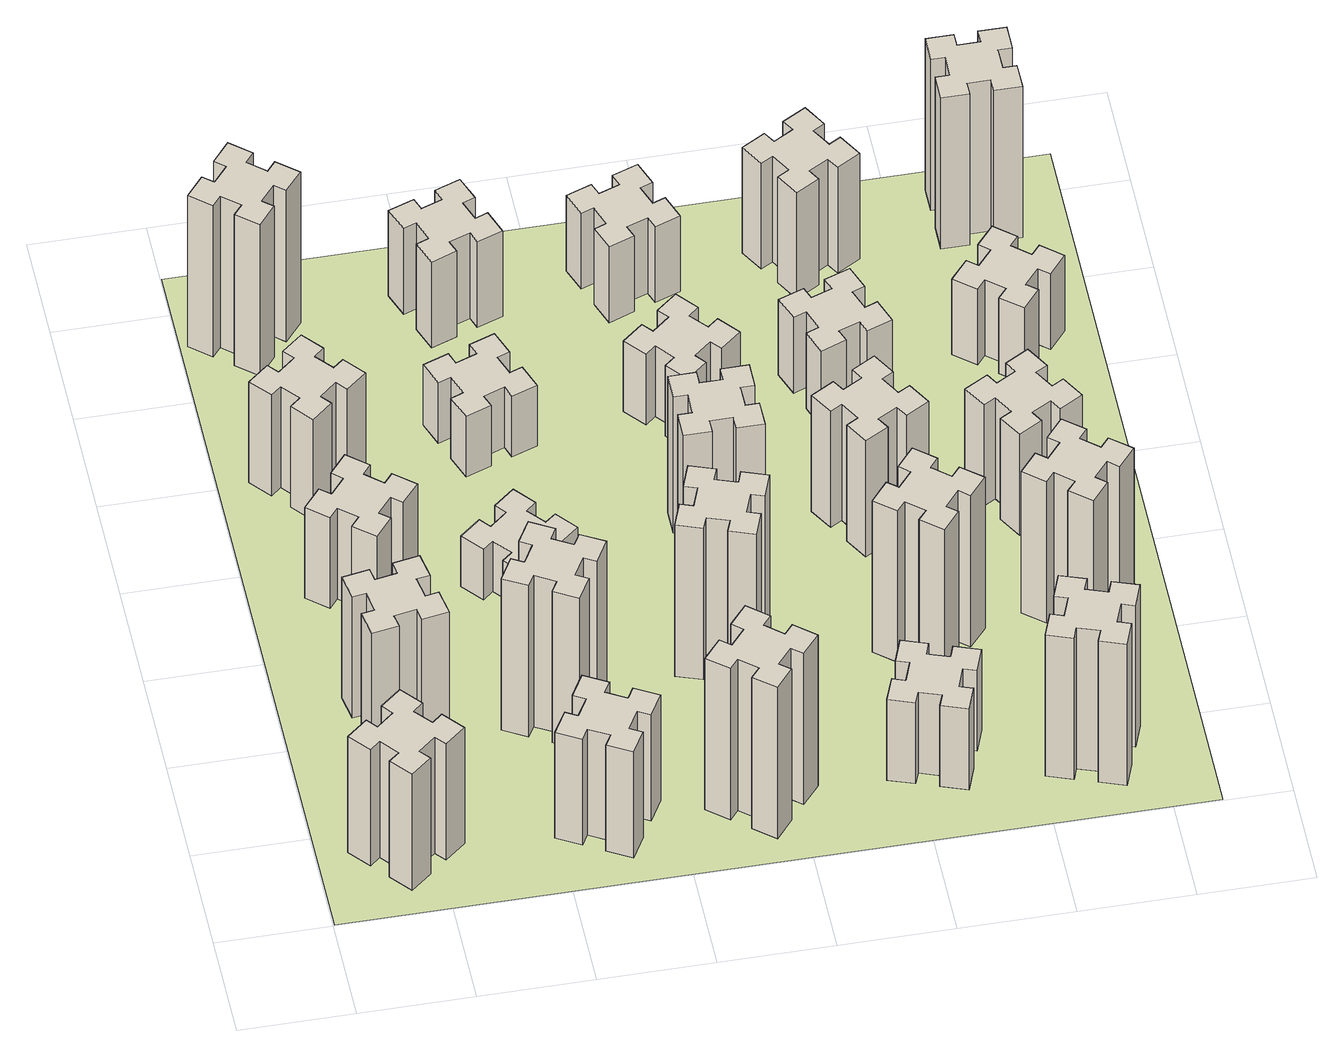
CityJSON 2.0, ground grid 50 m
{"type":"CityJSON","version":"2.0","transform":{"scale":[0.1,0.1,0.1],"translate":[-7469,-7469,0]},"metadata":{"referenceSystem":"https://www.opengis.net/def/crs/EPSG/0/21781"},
"CityObjects":{
"building1":{"type":"Building","attributes":{"class":"1000","function":"1000","usage":"1000","yearOfConstruction":2016,"roofType":"1000","measuredHeight":69,"storeysAboveGround":30,"storeysBelowGround":0},"geometry":[{"type":"Solid","lod":"1","boundaries":[[[[0,1,2,3,4,5,6,7,8,9,10,11,12,13,14,15,16,17,18,19]],[[17,16,20,21]],[[16,15,22,20]],[[15,14,23,22]],[[14,13,24,23]],[[13,12,25,24]],[[12,11,26,25]],[[11,10,27,26]],[[10,9,28,27]],[[9,8,29,28]],[[8,7,30,29]],[[7,6,31,30]],[[6,5,32,31]],[[5,4,33,32]],[[4,3,34,33]],[[3,2,35,34]],[[2,1,36,35]],[[1,0,37,36]],[[0,19,38,37]],[[19,18,39,38]],[[18,17,21,39]],[[24,25,26,27,28,29,30,31,32,33,34,35,36,37,38,39,21,20,22,23]]]]}]},
"building2":{"type":"Building","attributes":{"class":"1000","function":"1000","usage":"1000","yearOfConstruction":2016,"roofType":"1000","measuredHeight":72,"storeysAboveGround":30,"storeysBelowGround":0},"geometry":[{"type":"Solid","lod":"1","boundaries":[[[[40,41,42,43,44,45,46,47,48,49,50,51,52,53,54,55,56,57,58,59]],[[57,56,60,61]],[[56,55,62,60]],[[55,54,63,62]],[[54,53,64,63]],[[53,52,65,64]],[[52,51,66,65]],[[51,50,67,66]],[[50,49,68,67]],[[49,48,69,68]],[[48,47,70,69]],[[47,46,71,70]],[[46,45,72,71]],[[45,44,73,72]],[[44,43,74,73]],[[43,42,75,74]],[[42,41,76,75]],[[41,40,77,76]],[[40,59,78,77]],[[59,58,79,78]],[[58,57,61,79]],[[64,65,66,67,68,69,70,71,72,73,74,75,76,77,78,79,61,60,62,63]]]]}]},
"building3":{"type":"Building","attributes":{"class":"1000","function":"1000","usage":"1000","yearOfConstruction":2016,"roofType":"1000","measuredHeight":54,"storeysAboveGround":30,"storeysBelowGround":0},"geometry":[{"type":"Solid","lod":"1","boundaries":[[[[80,81,82,83,84,85,86,87,88,89,90,91,92,93,94,95,96,97,98,99]],[[97,96,100,101]],[[96,95,102,100]],[[95,94,103,102]],[[94,93,104,103]],[[93,92,105,104]],[[92,91,106,105]],[[91,90,107,106]],[[90,89,108,107]],[[89,88,109,108]],[[88,87,110,109]],[[87,86,111,110]],[[86,85,112,111]],[[85,84,113,112]],[[84,83,114,113]],[[83,82,115,114]],[[82,81,116,115]],[[81,80,117,116]],[[80,99,118,117]],[[99,98,119,118]],[[98,97,101,119]],[[104,105,106,107,108,109,110,111,112,113,114,115,116,117,118,119,101,100,102,103]]]]}]},
"building4":{"type":"Building","attributes":{"class":"1000","function":"1000","usage":"1000","yearOfConstruction":2016,"roofType":"1000","measuredHeight":60,"storeysAboveGround":30,"storeysBelowGround":0},"geometry":[{"type":"Solid","lod":"1","boundaries":[[[[120,121,122,123,124,125,126,127,128,129,130,131,132,133,134,135,136,137,138,139]],[[137,136,140,141]],[[136,135,142,140]],[[135,134,143,142]],[[134,133,144,143]],[[133,132,145,144]],[[132,131,146,145]],[[131,130,147,146]],[[130,129,148,147]],[[129,128,149,148]],[[128,127,150,149]],[[127,126,151,150]],[[126,125,152,151]],[[125,124,153,152]],[[124,123,154,153]],[[123,122,155,154]],[[122,121,156,155]],[[121,120,157,156]],[[120,139,158,157]],[[139,138,159,158]],[[138,137,141,159]],[[144,145,146,147,148,149,150,151,152,153,154,155,156,157,158,159,141,140,142,143]]]]}]},
"building5":{"type":"Building","attributes":{"class":"1000","function":"1000","usage":"1000","yearOfConstruction":2016,"roofType":"1000","measuredHeight":90,"storeysAboveGround":30,"storeysBelowGround":0},"geometry":[{"type":"Solid","lod":"1","boundaries":[[[[160,161,162,163,164,165,166,167,168,169,170,171,172,173,174,175,176,177,178,179]],[[177,176,180,181]],[[176,175,182,180]],[[175,174,183,182]],[[174,173,184,183]],[[173,172,185,184]],[[172,171,186,185]],[[171,170,187,186]],[[170,169,188,187]],[[169,168,189,188]],[[168,167,190,189]],[[167,166,191,190]],[[166,165,192,191]],[[165,164,193,192]],[[164,163,194,193]],[[163,162,195,194]],[[162,161,196,195]],[[161,160,197,196]],[[160,179,198,197]],[[179,178,199,198]],[[178,177,181,199]],[[184,185,186,187,188,189,190,191,192,193,194,195,196,197,198,199,181,180,182,183]]]]}]},
"building6":{"type":"Building","attributes":{"class":"1000","function":"1000","usage":"1000","yearOfConstruction":2016,"roofType":"1000","measuredHeight":63,"storeysAboveGround":30,"storeysBelowGround":0},"geometry":[{"type":"Solid","lod":"1","boundaries":[[[[200,201,202,203,204,205,206,207,208,209,210,211,212,213,214,215,216,217,218,219]],[[217,216,220,221]],[[216,215,222,220]],[[215,214,223,222]],[[214,213,224,223]],[[213,212,225,224]],[[212,211,226,225]],[[211,210,227,226]],[[210,209,228,227]],[[209,208,229,228]],[[208,207,230,229]],[[207,206,231,230]],[[206,205,232,231]],[[205,204,233,232]],[[204,203,234,233]],[[203,202,235,234]],[[202,201,236,235]],[[201,200,237,236]],[[200,219,238,237]],[[219,218,239,238]],[[218,217,221,239]],[[224,225,226,227,228,229,230,231,232,233,234,235,236,237,238,239,221,220,222,223]]]]}]},
"building7":{"type":"Building","attributes":{"class":"1000","function":"1000","usage":"1000","yearOfConstruction":2016,"roofType":"1000","measuredHeight":90,"storeysAboveGround":30,"storeysBelowGround":0},"geometry":[{"type":"Solid","lod":"1","boundaries":[[[[240,241,242,243,244,245,246,247,248,249,250,251,252,253,254,255,256,257,258,259]],[[257,256,260,261]],[[256,255,262,260]],[[255,254,263,262]],[[254,253,264,263]],[[253,252,265,264]],[[252,251,266,265]],[[251,250,267,266]],[[250,249,268,267]],[[249,248,269,268]],[[248,247,270,269]],[[247,246,271,270]],[[246,245,272,271]],[[245,244,273,272]],[[244,243,274,273]],[[243,242,275,274]],[[242,241,276,275]],[[241,240,277,276]],[[240,259,278,277]],[[259,258,279,278]],[[258,257,261,279]],[[264,265,266,267,268,269,270,271,272,273,274,275,276,277,278,279,261,260,262,263]]]]}]},
"building8":{"type":"Building","attributes":{"class":"1000","function":"1000","usage":"1000","yearOfConstruction":2016,"roofType":"1000","measuredHeight":30,"storeysAboveGround":30,"storeysBelowGround":0},"geometry":[{"type":"Solid","lod":"1","boundaries":[[[[280,281,282,283,284,285,286,287,288,289,290,291,292,293,294,295,296,297,298,299]],[[297,296,300,301]],[[296,295,302,300]],[[295,294,303,302]],[[294,293,304,303]],[[293,292,305,304]],[[292,291,306,305]],[[291,290,307,306]],[[290,289,308,307]],[[289,288,309,308]],[[288,287,310,309]],[[287,286,311,310]],[[286,285,312,311]],[[285,284,313,312]],[[284,283,314,313]],[[283,282,315,314]],[[282,281,316,315]],[[281,280,317,316]],[[280,299,318,317]],[[299,298,319,318]],[[298,297,301,319]],[[304,305,306,307,308,309,310,311,312,313,314,315,316,317,318,319,301,300,302,303]]]]}]},
"building9":{"type":"Building","attributes":{"class":"1000","function":"1000","usage":"1000","yearOfConstruction":2016,"roofType":"1000","measuredHeight":36,"storeysAboveGround":30,"storeysBelowGround":0},"geometry":[{"type":"Solid","lod":"1","boundaries":[[[[320,321,322,323,324,325,326,327,328,329,330,331,332,333,334,335,336,337,338,339]],[[337,336,340,341]],[[336,335,342,340]],[[335,334,343,342]],[[334,333,344,343]],[[333,332,345,344]],[[332,331,346,345]],[[331,330,347,346]],[[330,329,348,347]],[[329,328,349,348]],[[328,327,350,349]],[[327,326,351,350]],[[326,325,352,351]],[[325,324,353,352]],[[324,323,354,353]],[[323,322,355,354]],[[322,321,356,355]],[[321,320,357,356]],[[320,339,358,357]],[[339,338,359,358]],[[338,337,341,359]],[[344,345,346,347,348,349,350,351,352,353,354,355,356,357,358,359,341,340,342,343]]]]}]},
"building10":{"type":"Building","attributes":{"class":"1000","function":"1000","usage":"1000","yearOfConstruction":2016,"roofType":"1000","measuredHeight":90,"storeysAboveGround":30,"storeysBelowGround":0},"geometry":[{"type":"Solid","lod":"1","boundaries":[[[[360,361,362,363,364,365,366,367,368,369,370,371,372,373,374,375,376,377,378,379]],[[377,376,380,381]],[[376,375,382,380]],[[375,374,383,382]],[[374,373,384,383]],[[373,372,385,384]],[[372,371,386,385]],[[371,370,387,386]],[[370,369,388,387]],[[369,368,389,388]],[[368,367,390,389]],[[367,366,391,390]],[[366,365,392,391]],[[365,364,393,392]],[[364,363,394,393]],[[363,362,395,394]],[[362,361,396,395]],[[361,360,397,396]],[[360,379,398,397]],[[379,378,399,398]],[[378,377,381,399]],[[384,385,386,387,388,389,390,391,392,393,394,395,396,397,398,399,381,380,382,383]]]]}]},
"building11":{"type":"Building","attributes":{"class":"1000","function":"1000","usage":"1000","yearOfConstruction":2016,"roofType":"1000","measuredHeight":51,"storeysAboveGround":30,"storeysBelowGround":0},"geometry":[{"type":"Solid","lod":"1","boundaries":[[[[400,401,402,403,404,405,406,407,408,409,410,411,412,413,414,415,416,417,418,419]],[[417,416,420,421]],[[416,415,422,420]],[[415,414,423,422]],[[414,413,424,423]],[[413,412,425,424]],[[412,411,426,425]],[[411,410,427,426]],[[410,409,428,427]],[[409,408,429,428]],[[408,407,430,429]],[[407,406,431,430]],[[406,405,432,431]],[[405,404,433,432]],[[404,403,434,433]],[[403,402,435,434]],[[402,401,436,435]],[[401,400,437,436]],[[400,419,438,437]],[[419,418,439,438]],[[418,417,421,439]],[[424,425,426,427,428,429,430,431,432,433,434,435,436,437,438,439,421,420,422,423]]]]}]},
"building12":{"type":"Building","attributes":{"class":"1000","function":"1000","usage":"1000","yearOfConstruction":2016,"roofType":"1000","measuredHeight":90,"storeysAboveGround":30,"storeysBelowGround":0},"geometry":[{"type":"Solid","lod":"1","boundaries":[[[[440,441,442,443,444,445,446,447,448,449,450,451,452,453,454,455,456,457,458,459]],[[457,456,460,461]],[[456,455,462,460]],[[455,454,463,462]],[[454,453,464,463]],[[453,452,465,464]],[[452,451,466,465]],[[451,450,467,466]],[[450,449,468,467]],[[449,448,469,468]],[[448,447,470,469]],[[447,446,471,470]],[[446,445,472,471]],[[445,444,473,472]],[[444,443,474,473]],[[443,442,475,474]],[[442,441,476,475]],[[441,440,477,476]],[[440,459,478,477]],[[459,458,479,478]],[[458,457,461,479]],[[464,465,466,467,468,469,470,471,472,473,474,475,476,477,478,479,461,460,462,463]]]]}]},
"building13":{"type":"Building","attributes":{"class":"1000","function":"1000","usage":"1000","yearOfConstruction":2016,"roofType":"1000","measuredHeight":81,"storeysAboveGround":30,"storeysBelowGround":0},"geometry":[{"type":"Solid","lod":"1","boundaries":[[[[480,481,482,483,484,485,486,487,488,489,490,491,492,493,494,495,496,497,498,499]],[[497,496,500,501]],[[496,495,502,500]],[[495,494,503,502]],[[494,493,504,503]],[[493,492,505,504]],[[492,491,506,505]],[[491,490,507,506]],[[490,489,508,507]],[[489,488,509,508]],[[488,487,510,509]],[[487,486,511,510]],[[486,485,512,511]],[[485,484,513,512]],[[484,483,514,513]],[[483,482,515,514]],[[482,481,516,515]],[[481,480,517,516]],[[480,499,518,517]],[[499,498,519,518]],[[498,497,501,519]],[[504,505,506,507,508,509,510,511,512,513,514,515,516,517,518,519,501,500,502,503]]]]}]},
"building14":{"type":"Building","attributes":{"class":"1000","function":"1000","usage":"1000","yearOfConstruction":2016,"roofType":"1000","measuredHeight":42,"storeysAboveGround":30,"storeysBelowGround":0},"geometry":[{"type":"Solid","lod":"1","boundaries":[[[[520,521,522,523,524,525,526,527,528,529,530,531,532,533,534,535,536,537,538,539]],[[537,536,540,541]],[[536,535,542,540]],[[535,534,543,542]],[[534,533,544,543]],[[533,532,545,544]],[[532,531,546,545]],[[531,530,547,546]],[[530,529,548,547]],[[529,528,549,548]],[[528,527,550,549]],[[527,526,551,550]],[[526,525,552,551]],[[525,524,553,552]],[[524,523,554,553]],[[523,522,555,554]],[[522,521,556,555]],[[521,520,557,556]],[[520,539,558,557]],[[539,538,559,558]],[[538,537,541,559]],[[544,545,546,547,548,549,550,551,552,553,554,555,556,557,558,559,541,540,542,543]]]]}]},
"building15":{"type":"Building","attributes":{"class":"1000","function":"1000","usage":"1000","yearOfConstruction":2016,"roofType":"1000","measuredHeight":48,"storeysAboveGround":30,"storeysBelowGround":0},"geometry":[{"type":"Solid","lod":"1","boundaries":[[[[560,561,562,563,564,565,566,567,568,569,570,571,572,573,574,575,576,577,578,579]],[[577,576,580,581]],[[576,575,582,580]],[[575,574,583,582]],[[574,573,584,583]],[[573,572,585,584]],[[572,571,586,585]],[[571,570,587,586]],[[570,569,588,587]],[[569,568,589,588]],[[568,567,590,589]],[[567,566,591,590]],[[566,565,592,591]],[[565,564,593,592]],[[564,563,594,593]],[[563,562,595,594]],[[562,561,596,595]],[[561,560,597,596]],[[560,579,598,597]],[[579,578,599,598]],[[578,577,581,599]],[[584,585,586,587,588,589,590,591,592,593,594,595,596,597,598,599,581,580,582,583]]]]}]},
"building16":{"type":"Building","attributes":{"class":"1000","function":"1000","usage":"1000","yearOfConstruction":2016,"roofType":"1000","measuredHeight":45,"storeysAboveGround":30,"storeysBelowGround":0},"geometry":[{"type":"Solid","lod":"1","boundaries":[[[[600,601,602,603,604,605,606,607,608,609,610,611,612,613,614,615,616,617,618,619]],[[617,616,620,621]],[[616,615,622,620]],[[615,614,623,622]],[[614,613,624,623]],[[613,612,625,624]],[[612,611,626,625]],[[611,610,627,626]],[[610,609,628,627]],[[609,608,629,628]],[[608,607,630,629]],[[607,606,631,630]],[[606,605,632,631]],[[605,604,633,632]],[[604,603,634,633]],[[603,602,635,634]],[[602,601,636,635]],[[601,600,637,636]],[[600,619,638,637]],[[619,618,639,638]],[[618,617,621,639]],[[624,625,626,627,628,629,630,631,632,633,634,635,636,637,638,639,621,620,622,623]]]]}]},
"building17":{"type":"Building","attributes":{"class":"1000","function":"1000","usage":"1000","yearOfConstruction":2016,"roofType":"1000","measuredHeight":90,"storeysAboveGround":30,"storeysBelowGround":0},"geometry":[{"type":"Solid","lod":"1","boundaries":[[[[640,641,642,643,644,645,646,647,648,649,650,651,652,653,654,655,656,657,658,659]],[[657,656,660,661]],[[656,655,662,660]],[[655,654,663,662]],[[654,653,664,663]],[[653,652,665,664]],[[652,651,666,665]],[[651,650,667,666]],[[650,649,668,667]],[[649,648,669,668]],[[648,647,670,669]],[[647,646,671,670]],[[646,645,672,671]],[[645,644,673,672]],[[644,643,674,673]],[[643,642,675,674]],[[642,641,676,675]],[[641,640,677,676]],[[640,659,678,677]],[[659,658,679,678]],[[658,657,661,679]],[[664,665,666,667,668,669,670,671,672,673,674,675,676,677,678,679,661,660,662,663]]]]}]},
"building18":{"type":"Building","attributes":{"class":"1000","function":"1000","usage":"1000","yearOfConstruction":2016,"roofType":"1000","measuredHeight":69,"storeysAboveGround":30,"storeysBelowGround":0},"geometry":[{"type":"Solid","lod":"1","boundaries":[[[[680,681,682,683,684,685,686,687,688,689,690,691,692,693,694,695,696,697,698,699]],[[697,696,700,701]],[[696,695,702,700]],[[695,694,703,702]],[[694,693,704,703]],[[693,692,705,704]],[[692,691,706,705]],[[691,690,707,706]],[[690,689,708,707]],[[689,688,709,708]],[[688,687,710,709]],[[687,686,711,710]],[[686,685,712,711]],[[685,684,713,712]],[[684,683,714,713]],[[683,682,715,714]],[[682,681,716,715]],[[681,680,717,716]],[[680,699,718,717]],[[699,698,719,718]],[[698,697,701,719]],[[704,705,706,707,708,709,710,711,712,713,714,715,716,717,718,719,701,700,702,703]]]]}]},
"building19":{"type":"Building","attributes":{"class":"1000","function":"1000","usage":"1000","yearOfConstruction":2016,"roofType":"1000","measuredHeight":84,"storeysAboveGround":30,"storeysBelowGround":0},"geometry":[{"type":"Solid","lod":"1","boundaries":[[[[720,721,722,723,724,725,726,727,728,729,730,731,732,733,734,735,736,737,738,739]],[[737,736,740,741]],[[736,735,742,740]],[[735,734,743,742]],[[734,733,744,743]],[[733,732,745,744]],[[732,731,746,745]],[[731,730,747,746]],[[730,729,748,747]],[[729,728,749,748]],[[728,727,750,749]],[[727,726,751,750]],[[726,725,752,751]],[[725,724,753,752]],[[724,723,754,753]],[[723,722,755,754]],[[722,721,756,755]],[[721,720,757,756]],[[720,739,758,757]],[[739,738,759,758]],[[738,737,741,759]],[[744,745,746,747,748,749,750,751,752,753,754,755,756,757,758,759,741,740,742,743]]]]}]},
"building20":{"type":"Building","attributes":{"class":"1000","function":"1000","usage":"1000","yearOfConstruction":2016,"roofType":"1000","measuredHeight":45,"storeysAboveGround":30,"storeysBelowGround":0},"geometry":[{"type":"Solid","lod":"1","boundaries":[[[[760,761,762,763,764,765,766,767,768,769,770,771,772,773,774,775,776,777,778,779]],[[777,776,780,781]],[[776,775,782,780]],[[775,774,783,782]],[[774,773,784,783]],[[773,772,785,784]],[[772,771,786,785]],[[771,770,787,786]],[[770,769,788,787]],[[769,768,789,788]],[[768,767,790,789]],[[767,766,791,790]],[[766,765,792,791]],[[765,764,793,792]],[[764,763,794,793]],[[763,762,795,794]],[[762,761,796,795]],[[761,760,797,796]],[[760,779,798,797]],[[779,778,799,798]],[[778,777,781,799]],[[784,785,786,787,788,789,790,791,792,793,794,795,796,797,798,799,781,780,782,783]]]]}]},
"building21":{"type":"Building","attributes":{"class":"1000","function":"1000","usage":"1000","yearOfConstruction":2016,"roofType":"1000","measuredHeight":63,"storeysAboveGround":30,"storeysBelowGround":0},"geometry":[{"type":"Solid","lod":"1","boundaries":[[[[800,801,802,803,804,805,806,807,808,809,810,811,812,813,814,815,816,817,818,819]],[[817,816,820,821]],[[816,815,822,820]],[[815,814,823,822]],[[814,813,824,823]],[[813,812,825,824]],[[812,811,826,825]],[[811,810,827,826]],[[810,809,828,827]],[[809,808,829,828]],[[808,807,830,829]],[[807,806,831,830]],[[806,805,832,831]],[[805,804,833,832]],[[804,803,834,833]],[[803,802,835,834]],[[802,801,836,835]],[[801,800,837,836]],[[800,819,838,837]],[[819,818,839,838]],[[818,817,821,839]],[[824,825,826,827,828,829,830,831,832,833,834,835,836,837,838,839,821,820,822,823]]]]}]},
"building22":{"type":"Building","attributes":{"class":"1000","function":"1000","usage":"1000","yearOfConstruction":2016,"roofType":"1000","measuredHeight":84,"storeysAboveGround":30,"storeysBelowGround":0},"geometry":[{"type":"Solid","lod":"1","boundaries":[[[[840,841,842,843,844,845,846,847,848,849,850,851,852,853,854,855,856,857,858,859]],[[857,856,860,861]],[[856,855,862,860]],[[855,854,863,862]],[[854,853,864,863]],[[853,852,865,864]],[[852,851,866,865]],[[851,850,867,866]],[[850,849,868,867]],[[849,848,869,868]],[[848,847,870,869]],[[847,846,871,870]],[[846,845,872,871]],[[845,844,873,872]],[[844,843,874,873]],[[843,842,875,874]],[[842,841,876,875]],[[841,840,877,876]],[[840,859,878,877]],[[859,858,879,878]],[[858,857,861,879]],[[864,865,866,867,868,869,870,871,872,873,874,875,876,877,878,879,861,860,862,863]]]]}]},
"building23":{"type":"Building","attributes":{"class":"1000","function":"1000","usage":"1000","yearOfConstruction":2016,"roofType":"1000","measuredHeight":60,"storeysAboveGround":30,"storeysBelowGround":0},"geometry":[{"type":"Solid","lod":"1","boundaries":[[[[880,881,882,883,884,885,886,887,888,889,890,891,892,893,894,895,896,897,898,899]],[[897,896,900,901]],[[896,895,902,900]],[[895,894,903,902]],[[894,893,904,903]],[[893,892,905,904]],[[892,891,906,905]],[[891,890,907,906]],[[890,889,908,907]],[[889,888,909,908]],[[888,887,910,909]],[[887,886,911,910]],[[886,885,912,911]],[[885,884,913,912]],[[884,883,914,913]],[[883,882,915,914]],[[882,881,916,915]],[[881,880,917,916]],[[880,899,918,917]],[[899,898,919,918]],[[898,897,901,919]],[[904,905,906,907,908,909,910,911,912,913,914,915,916,917,918,919,901,900,902,903]]]]}]},
"building24":{"type":"Building","attributes":{"class":"1000","function":"1000","usage":"1000","yearOfConstruction":2016,"roofType":"1000","measuredHeight":45,"storeysAboveGround":30,"storeysBelowGround":0},"geometry":[{"type":"Solid","lod":"1","boundaries":[[[[920,921,922,923,924,925,926,927,928,929,930,931,932,933,934,935,936,937,938,939]],[[937,936,940,941]],[[936,935,942,940]],[[935,934,943,942]],[[934,933,944,943]],[[933,932,945,944]],[[932,931,946,945]],[[931,930,947,946]],[[930,929,948,947]],[[929,928,949,948]],[[928,927,950,949]],[[927,926,951,950]],[[926,925,952,951]],[[925,924,953,952]],[[924,923,954,953]],[[923,922,955,954]],[[922,921,956,955]],[[921,920,957,956]],[[920,939,958,957]],[[939,938,959,958]],[[938,937,941,959]],[[944,945,946,947,948,949,950,951,952,953,954,955,956,957,958,959,941,940,942,943]]]]}]},
"building25":{"type":"Building","attributes":{"class":"1000","function":"1000","usage":"1000","yearOfConstruction":2016,"roofType":"1000","measuredHeight":90,"storeysAboveGround":30,"storeysBelowGround":0},"geometry":[{"type":"Solid","lod":"1","boundaries":[[[[960,961,962,963,964,965,966,967,968,969,970,971,972,973,974,975,976,977,978,979]],[[977,976,980,981]],[[976,975,982,980]],[[975,974,983,982]],[[974,973,984,983]],[[973,972,985,984]],[[972,971,986,985]],[[971,970,987,986]],[[970,969,988,987]],[[969,968,989,988]],[[968,967,990,989]],[[967,966,991,990]],[[966,965,992,991]],[[965,964,993,992]],[[964,963,994,993]],[[963,962,995,994]],[[962,961,996,995]],[[961,960,997,996]],[[960,979,998,997]],[[979,978,999,998]],[[978,977,981,999]],[[984,985,986,987,988,989,990,991,992,993,994,995,996,997,998,999,981,980,982,983]]]]}]},
"landuse1":{"type":"LandUse","attributes":{"name":"plot1","function":"1010"},"geometry":[{"type":"MultiSurface","lod":"1","boundaries":[[[1000,1001,1002,1003]]]}]}
},
"vertices":[
[492,408,0],[427,484,0],[473,523,0],[396,615,0],[304,538,0],[343,492,0],[266,427,0],[228,473,0],[136,396,0],[213,304,0],[259,343,0],[323,266,0],[277,228,0],[354,136,0],[446,213,0],[408,259,0],[484,323,0],[523,277,0],[615,354,0],[538,446,0],[484,323,690],[523,277,690],[408,259,690],[446,213,690],[354,136,690],[277,228,690],[323,266,690],[259,343,690],[213,304,690],[136,396,690],[228,473,690],[266,427,690],[343,492,690],[304,538,690],[396,615,690],[473,523,690],[427,484,690],[492,408,690],[538,446,690],[615,354,690],
[505,1232,0],[407,1215,0],[397,1274,0],[278,1253,0],[299,1135,0],[358,1145,0],[376,1047,0],[317,1037,0],[337,918,0],[456,939,0],[445,998,0],[544,1016,0],[554,957,0],[672,977,0],[651,1096,0],[592,1085,0],[575,1184,0],[634,1194,0],[613,1312,0],[495,1291,0],[575,1184,720],[634,1194,720],[592,1085,720],[651,1096,720],[672,977,720],[554,957,720],[544,1016,720],[445,998,720],[456,939,720],[337,918,720],[317,1037,720],[376,1047,720],[358,1145,720],[299,1135,720],[278,1253,720],[397,1274,720],[407,1215,720],[505,1232,720],[495,1291,720],[613,1312,720],
[584,1907,0],[508,1972,0],[546,2018,0],[454,2095,0],[377,2003,0],[423,1964,0],[359,1888,0],[313,1926,0],[236,1834,0],[328,1757,0],[366,1803,0],[443,1739,0],[404,1693,0],[496,1616,0],[573,1708,0],[527,1746,0],[592,1823,0],[638,1784,0],[715,1876,0],[623,1953,0],[592,1823,540],[638,1784,540],[527,1746,540],[573,1708,540],[496,1616,540],[404,1693,540],[443,1739,540],[366,1803,540],[328,1757,540],[236,1834,540],[313,1926,540],[359,1888,540],[423,1964,540],[377,2003,540],[454,2095,540],[546,2018,540],[508,1972,540],[584,1907,540],[623,1953,540],[715,1876,540],
[492,2528,0],[427,2604,0],[473,2643,0],[396,2735,0],[304,2658,0],[343,2612,0],[266,2547,0],[228,2593,0],[136,2516,0],[213,2424,0],[259,2463,0],[323,2386,0],[277,2348,0],[354,2256,0],[446,2333,0],[408,2379,0],[484,2443,0],[523,2397,0],[615,2474,0],[538,2566,0],[484,2443,600],[523,2397,600],[408,2379,600],[446,2333,600],[354,2256,600],[277,2348,600],[323,2386,600],[259,2463,600],[213,2424,600],[136,2516,600],[228,2593,600],[266,2547,600],[343,2612,600],[304,2658,600],[396,2735,600],[473,2643,600],[427,2604,600],[492,2528,600],[538,2566,600],[615,2474,600],
[384,3387,0],[308,3452,0],[346,3498,0],[254,3575,0],[177,3483,0],[223,3444,0],[159,3368,0],[113,3406,0],[36,3314,0],[128,3237,0],[166,3283,0],[243,3219,0],[204,3173,0],[296,3096,0],[373,3188,0],[327,3226,0],[392,3303,0],[438,3264,0],[515,3356,0],[423,3433,0],[392,3303,900],[438,3264,900],[327,3226,900],[373,3188,900],[296,3096,900],[204,3173,900],[243,3219,900],[166,3283,900],[128,3237,900],[36,3314,900],[113,3406,900],[159,3368,900],[223,3444,900],[177,3483,900],[254,3575,900],[346,3498,900],[308,3452,900],[384,3387,900],[423,3433,900],[515,3356,900],
[1145,474,0],[1095,387,0],[1043,417,0],[983,313,0],[1087,253,0],[1117,305,0],[1204,255,0],[1174,203,0],[1278,143,0],[1338,247,0],[1286,277,0],[1336,364,0],[1388,334,0],[1448,438,0],[1344,498,0],[1314,446,0],[1227,496,0],[1257,548,0],[1153,608,0],[1093,504,0],[1227,496,630],[1257,548,630],[1314,446,630],[1344,498,630],[1448,438,630],[1388,334,630],[1336,364,630],[1286,277,630],[1338,247,630],[1278,143,630],[1174,203,630],[1204,255,630],[1117,305,630],[1087,253,630],[983,313,630],[1043,417,630],[1095,387,630],[1145,474,630],[1093,504,630],[1153,608,630],
[1214,1086,0],[1127,1136,0],[1157,1188,0],[1053,1248,0],[993,1144,0],[1045,1114,0],[995,1027,0],[943,1057,0],[883,953,0],[987,893,0],[1017,945,0],[1104,895,0],[1074,843,0],[1178,783,0],[1238,887,0],[1186,917,0],[1236,1004,0],[1288,974,0],[1348,1078,0],[1244,1138,0],[1236,1004,900],[1288,974,900],[1186,917,900],[1238,887,900],[1178,783,900],[1074,843,900],[1104,895,900],[1017,945,900],[987,893,900],[883,953,900],[943,1057,900],[995,1027,900],[1045,1114,900],[993,1144,900],[1053,1248,900],[1157,1188,900],[1127,1136,900],[1214,1086,900],[1244,1138,900],[1348,1078,900],
[999,1723,0],[1063,1646,0],[1017,1608,0],[1094,1516,0],[1186,1593,0],[1148,1639,0],[1224,1703,0],[1263,1657,0],[1355,1734,0],[1278,1826,0],[1232,1788,0],[1167,1864,0],[1213,1903,0],[1136,1995,0],[1044,1918,0],[1083,1872,0],[1006,1807,0],[968,1853,0],[876,1776,0],[953,1684,0],[1006,1807,300],[968,1853,300],[1083,1872,300],[1044,1918,300],[1136,1995,300],[1213,1903,300],[1167,1864,300],[1232,1788,300],[1278,1826,300],[1355,1734,300],[1263,1657,300],[1224,1703,300],[1148,1639,300],[1186,1593,300],[1094,1516,300],[1017,1608,300],[1063,1646,300],[999,1723,300],[953,1684,300],[876,1776,300],
[1125,2716,0],[1031,2682,0],[1010,2738,0],[897,2697,0],[939,2584,0],[995,2605,0],[1029,2511,0],[973,2490,0],[1014,2377,0],[1127,2419,0],[1106,2475,0],[1200,2509,0],[1220,2453,0],[1333,2494,0],[1292,2607,0],[1236,2586,0],[1202,2680,0],[1258,2700,0],[1217,2813,0],[1104,2772,0],[1202,2680,360],[1258,2700,360],[1236,2586,360],[1292,2607,360],[1333,2494,360],[1220,2453,360],[1200,2509,360],[1106,2475,360],[1127,2419,360],[1014,2377,360],[973,2490,360],[1029,2511,360],[995,2605,360],[939,2584,360],[897,2697,360],[1010,2738,360],[1031,2682,360],[1125,2716,360],[1104,2772,360],[1217,2813,360],
[1746,323,0],[1823,259,0],[1784,213,0],[1876,136,0],[1953,228,0],[1907,266,0],[1972,343,0],[2018,304,0],[2095,396,0],[2003,473,0],[1964,427,0],[1888,492,0],[1926,538,0],[1834,615,0],[1757,523,0],[1803,484,0],[1739,408,0],[1693,446,0],[1616,354,0],[1708,277,0],[1739,408,900],[1693,446,900],[1803,484,900],[1757,523,900],[1834,615,900],[1926,538,900],[1888,492,900],[1964,427,900],[2003,473,900],[2095,396,900],[2018,304,900],[1972,343,900],[1907,266,900],[1953,228,900],[1876,136,900],[1784,213,900],[1823,259,900],[1746,323,900],[1708,277,900],[1616,354,900],
[1125,3456,0],[1031,3422,0],[1010,3478,0],[897,3437,0],[939,3324,0],[995,3345,0],[1029,3251,0],[973,3230,0],[1014,3117,0],[1127,3159,0],[1106,3215,0],[1200,3249,0],[1220,3193,0],[1333,3234,0],[1292,3347,0],[1236,3326,0],[1202,3420,0],[1258,3440,0],[1217,3553,0],[1104,3512,0],[1202,3420,510],[1258,3440,510],[1236,3326,510],[1292,3347,510],[1333,3234,510],[1220,3193,510],[1200,3249,510],[1106,3215,510],[1127,3159,510],[1014,3117,510],[973,3230,510],[1029,3251,510],[995,3345,510],[939,3324,510],[897,3437,510],[1010,3478,510],[1031,3422,510],[1125,3456,510],[1104,3512,510],[1217,3553,510],
[1940,1302,0],[1846,1336,0],[1867,1392,0],[1754,1433,0],[1713,1320,0],[1769,1300,0],[1735,1206,0],[1679,1227,0],[1637,1114,0],[1750,1073,0],[1771,1129,0],[1865,1095,0],[1844,1039,0],[1957,997,0],[1998,1110,0],[1942,1131,0],[1976,1225,0],[2032,1204,0],[2073,1317,0],[1960,1358,0],[1976,1225,900],[2032,1204,900],[1942,1131,900],[1998,1110,900],[1957,997,900],[1844,1039,900],[1865,1095,900],[1771,1129,900],[1750,1073,900],[1637,1114,900],[1679,1227,900],[1735,1206,900],[1769,1300,900],[1713,1320,900],[1754,1433,900],[1867,1392,900],[1846,1336,900],[1940,1302,900],[1960,1358,900],[2073,1317,900],
[1845,1905,0],[1845,1805,0],[1785,1805,0],[1785,1685,0],[1905,1685,0],[1905,1745,0],[2005,1745,0],[2005,1685,0],[2125,1685,0],[2125,1805,0],[2065,1805,0],[2065,1905,0],[2125,1905,0],[2125,2025,0],[2005,2025,0],[2005,1965,0],[1905,1965,0],[1905,2025,0],[1785,2025,0],[1785,1905,0],[1905,1965,810],[1905,2025,810],[2005,1965,810],[2005,2025,810],[2125,2025,810],[2125,1905,810],[2065,1905,810],[2065,1805,810],[2125,1805,810],[2125,1685,810],[2005,1685,810],[2005,1745,810],[1905,1745,810],[1905,1685,810],[1785,1685,810],[1785,1805,810],[1845,1805,810],[1845,1905,810],[1785,1905,810],[1785,2025,810],
[1988,2479,0],[2064,2543,0],[2103,2497,0],[2195,2574,0],[2118,2666,0],[2072,2628,0],[2007,2704,0],[2053,2743,0],[1976,2835,0],[1884,2758,0],[1923,2712,0],[1846,2647,0],[1808,2693,0],[1716,2616,0],[1793,2524,0],[1839,2563,0],[1903,2486,0],[1857,2448,0],[1934,2356,0],[2026,2433,0],[1903,2486,420],[1857,2448,420],[1839,2563,420],[1793,2524,420],[1716,2616,420],[1808,2693,420],[1846,2647,420],[1923,2712,420],[1884,2758,420],[1976,2835,420],[2053,2743,420],[2007,2704,420],[2072,2628,420],[2118,2666,420],[2195,2574,420],[2103,2497,420],[2064,2543,420],[1988,2479,420],[2026,2433,420],[1934,2356,420],
[2509,560,0],[2475,466,0],[2419,487,0],[2377,374,0],[2490,333,0],[2511,389,0],[2605,355,0],[2584,299,0],[2697,257,0],[2738,370,0],[2682,391,0],[2716,485,0],[2772,464,0],[2813,577,0],[2700,618,0],[2680,562,0],[2586,596,0],[2607,652,0],[2494,693,0],[2453,580,0],[2586,596,480],[2607,652,480],[2680,562,480],[2700,618,480],[2813,577,480],[2772,464,480],[2716,485,480],[2682,391,480],[2738,370,480],[2697,257,480],[2584,299,480],[2605,355,480],[2511,389,480],[2490,333,480],[2377,374,480],[2419,487,480],[2475,466,480],[2509,560,480],[2453,580,480],[2494,693,480],
[1865,3456,0],[1771,3422,0],[1750,3478,0],[1637,3437,0],[1679,3324,0],[1735,3345,0],[1769,3251,0],[1713,3230,0],[1754,3117,0],[1867,3159,0],[1846,3215,0],[1940,3249,0],[1960,3193,0],[2073,3234,0],[2032,3347,0],[1976,3326,0],[1942,3420,0],[1998,3440,0],[1957,3553,0],[1844,3512,0],[1942,3420,450],[1998,3440,450],[1976,3326,450],[2032,3347,450],[2073,3234,450],[1960,3193,450],[1940,3249,450],[1846,3215,450],[1867,3159,450],[1754,3117,450],[1713,3230,450],[1769,3251,450],[1735,3345,450],[1679,3324,450],[1637,3437,450],[1750,3478,450],[1771,3422,450],[1865,3456,450],[1844,3512,450],[1957,3553,450],
[2747,1006,0],[2812,1083,0],[2858,1044,0],[2935,1136,0],[2843,1213,0],[2804,1167,0],[2728,1232,0],[2766,1278,0],[2674,1355,0],[2597,1263,0],[2643,1224,0],[2579,1148,0],[2533,1186,0],[2456,1094,0],[2548,1017,0],[2586,1063,0],[2663,999,0],[2624,953,0],[2716,876,0],[2793,968,0],[2663,999,900],[2624,953,900],[2586,1063,900],[2548,1017,900],[2456,1094,900],[2533,1186,900],[2579,1148,900],[2643,1224,900],[2597,1263,900],[2674,1355,900],[2766,1278,900],[2728,1232,900],[2804,1167,900],[2843,1213,900],[2935,1136,900],[2858,1044,900],[2812,1083,900],[2747,1006,900],[2793,968,900],[2716,876,900],
[2607,1735,0],[2694,1785,0],[2724,1733,0],[2828,1793,0],[2768,1897,0],[2716,1867,0],[2666,1954,0],[2718,1984,0],[2658,2088,0],[2554,2028,0],[2584,1976,0],[2497,1926,0],[2467,1978,0],[2363,1918,0],[2423,1814,0],[2475,1844,0],[2525,1757,0],[2473,1727,0],[2533,1623,0],[2637,1683,0],[2525,1757,690],[2473,1727,690],[2475,1844,690],[2423,1814,690],[2363,1918,690],[2467,1978,690],[2497,1926,690],[2584,1976,690],[2554,2028,690],[2658,2088,690],[2718,1984,690],[2666,1954,690],[2716,1867,690],[2768,1897,690],[2828,1793,690],[2724,1733,690],[2694,1785,690],[2607,1735,690],[2637,1683,690],[2533,1623,690],
[3322,291,0],[3356,385,0],[3412,364,0],[3453,477,0],[3340,518,0],[3320,462,0],[3226,496,0],[3247,552,0],[3134,593,0],[3093,480,0],[3149,460,0],[3115,366,0],[3059,387,0],[3017,274,0],[3130,233,0],[3151,289,0],[3245,255,0],[3224,199,0],[3337,157,0],[3378,270,0],[3245,255,840],[3224,199,840],[3151,289,840],[3130,233,840],[3017,274,840],[3059,387,840],[3115,366,840],[3149,460,840],[3093,480,840],[3134,593,840],[3247,552,840],[3226,496,840],[3320,462,840],[3340,518,840],[3453,477,840],[3412,364,840],[3356,385,840],[3322,291,840],[3378,270,840],[3337,157,840],
[2586,2475,0],[2680,2509,0],[2700,2453,0],[2813,2494,0],[2772,2607,0],[2716,2586,0],[2682,2680,0],[2738,2700,0],[2697,2813,0],[2584,2772,0],[2605,2716,0],[2511,2682,0],[2490,2738,0],[2377,2697,0],[2419,2584,0],[2475,2605,0],[2509,2511,0],[2453,2490,0],[2494,2377,0],[2607,2419,0],[2509,2511,450],[2453,2490,450],[2475,2605,450],[2419,2584,450],[2377,2697,450],[2490,2738,450],[2511,2682,450],[2605,2716,450],[2584,2772,450],[2697,2813,450],[2738,2700,450],[2682,2680,450],[2716,2586,450],[2772,2607,450],[2813,2494,450],[2700,2453,450],[2680,2509,450],[2586,2475,450],[2607,2419,450],[2494,2377,450],
[2716,3347,0],[2666,3434,0],[2718,3464,0],[2658,3568,0],[2554,3508,0],[2584,3456,0],[2497,3406,0],[2467,3458,0],[2363,3398,0],[2423,3294,0],[2475,3324,0],[2525,3237,0],[2473,3207,0],[2533,3103,0],[2637,3163,0],[2607,3215,0],[2694,3265,0],[2724,3213,0],[2828,3273,0],[2768,3377,0],[2694,3265,630],[2724,3213,630],[2607,3215,630],[2637,3163,630],[2533,3103,630],[2473,3207,630],[2525,3237,630],[2475,3324,630],[2423,3294,630],[2363,3398,630],[2467,3458,630],[2497,3406,630],[2584,3456,630],[2554,3508,630],[2658,3568,630],[2718,3464,630],[2666,3434,630],[2716,3347,630],[2768,3377,630],[2828,3273,630],
[3283,1324,0],[3219,1248,0],[3173,1286,0],[3096,1194,0],[3188,1117,0],[3226,1163,0],[3303,1099,0],[3264,1053,0],[3356,976,0],[3433,1068,0],[3387,1106,0],[3452,1183,0],[3498,1144,0],[3575,1236,0],[3483,1313,0],[3444,1267,0],[3368,1332,0],[3406,1378,0],[3314,1455,0],[3237,1363,0],[3368,1332,840],[3406,1378,840],[3444,1267,840],[3483,1313,840],[3575,1236,840],[3498,1144,840],[3452,1183,840],[3387,1106,840],[3433,1068,840],[3356,976,840],[3264,1053,840],[3303,1099,840],[3226,1163,840],[3188,1117,840],[3096,1194,840],[3173,1286,840],[3219,1248,840],[3283,1324,840],[3237,1363,840],[3314,1455,840],
[3224,1976,0],[3137,1926,0],[3107,1978,0],[3003,1918,0],[3063,1814,0],[3115,1844,0],[3165,1757,0],[3113,1727,0],[3173,1623,0],[3277,1683,0],[3247,1735,0],[3334,1785,0],[3364,1733,0],[3468,1793,0],[3408,1897,0],[3356,1867,0],[3306,1954,0],[3358,1984,0],[3298,2088,0],[3194,2028,0],[3306,1954,600],[3358,1984,600],[3356,1867,600],[3408,1897,600],[3468,1793,600],[3364,1733,600],[3334,1785,600],[3247,1735,600],[3277,1683,600],[3173,1623,600],[3113,1727,600],[3165,1757,600],[3115,1844,600],[3063,1814,600],[3003,1918,600],[3107,1978,600],[3137,1926,600],[3224,1976,600],[3194,2028,600],[3298,2088,600],
[3444,2747,0],[3368,2812,0],[3406,2858,0],[3314,2935,0],[3237,2843,0],[3283,2804,0],[3219,2728,0],[3173,2766,0],[3096,2674,0],[3188,2597,0],[3226,2643,0],[3303,2579,0],[3264,2533,0],[3356,2456,0],[3433,2548,0],[3387,2586,0],[3452,2663,0],[3498,2624,0],[3575,2716,0],[3483,2793,0],[3452,2663,450],[3498,2624,450],[3387,2586,450],[3433,2548,450],[3356,2456,450],[3264,2533,450],[3303,2579,450],[3226,2643,450],[3188,2597,450],[3096,2674,450],[3173,2766,450],[3219,2728,450],[3283,2804,450],[3237,2843,450],[3314,2935,450],[3406,2858,450],[3368,2812,450],[3444,2747,450],[3483,2793,450],[3575,2716,450],
[3285,3325,0],[3385,3325,0],[3385,3265,0],[3505,3265,0],[3505,3385,0],[3445,3385,0],[3445,3485,0],[3505,3485,0],[3505,3605,0],[3385,3605,0],[3385,3545,0],[3285,3545,0],[3285,3605,0],[3165,3605,0],[3165,3485,0],[3225,3485,0],[3225,3385,0],[3165,3385,0],[3165,3265,0],[3285,3265,0],[3225,3385,900],[3165,3385,900],[3225,3485,900],[3165,3485,900],[3165,3605,900],[3285,3605,900],[3285,3545,900],[3385,3545,900],[3385,3605,900],[3505,3605,900],[3505,3485,900],[3445,3485,900],[3445,3385,900],[3505,3385,900],[3505,3265,900],[3385,3265,900],[3385,3325,900],[3285,3325,900],[3285,3265,900],[3165,3265,900],
[5,3705,0],[3705,3705,0],[3705,5,0],[5,5,0]
]}
